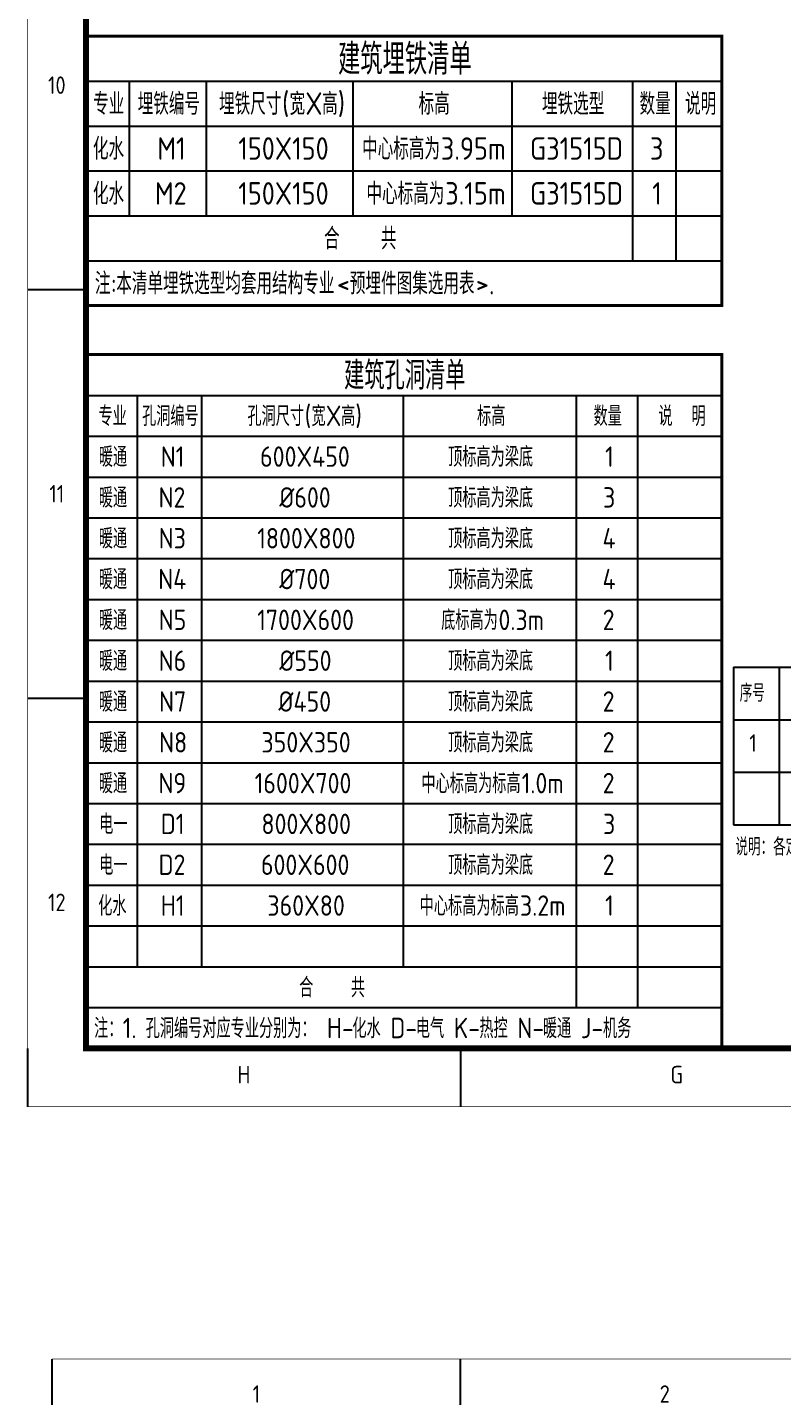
# Model space of a CAD drawing. Extents: x -93062 to 326984, y -142534 to 91021.
# Drawn here: x -59122 to -46162, y 1923 to 25408 of the extents above; entities that cross this region are included whole.
import ezdxf
from ezdxf.enums import TextEntityAlignment as Align

# ---------------------------------------------------------------- set-up
doc = ezdxf.new("R2010")
doc.units = 0
doc.header["$LTSCALE"] = 1000
doc.header["$MEASUREMENT"] = 0
doc.layers.get('0').update_dxf_attribs({"color": 8})
doc.layers.add('-人员定位标注', color=4, linetype='Continuous')
doc.styles.add('-GBCBIGGBENOR', font='gbenor.shx', dxfattribs={"width": 0.7, "bigfont": 'gbcbig.shx'})
doc.styles.get("Standard").update_dxf_attribs({"font": 'gbenor.shx', "bigfont": 'gbcbig.shx'})
doc.styles.add('TK', font='GEDITXT.SHX', dxfattribs={"width": 0.85, "height": 3.5, "bigfont": 'DXT.SHX'})

# ---------------------------------------------------------------- blocks, each defined once
blk = doc.blocks.new('GEDI_WK_A1_V')
at = {"color": 3}
for p, q in [((0, 140.17), (10, 140.17)), ((0, 70.08), (10, 70.08)), ((0, 10), (0, 0)), ((74.25, 10), (74.25, 0))]:
    blk.add_line(p, q, dxfattribs=at)
for points, const_width in [([(0, 841), (0, 0), (594, 0), (594, 841)], 0.1), ([(10, 816), (10, 10), (584, 10), (584, 816)], 1)]:
    blk.add_lwpolyline(points, close=True, dxfattribs=dict(at, const_width=const_width))
for s, p in [('10', (5, 175.21)), ('11', (5, 105.12)), ('12', (5, 35.04))]:
    blk.add_text(s, height=3, dxfattribs=at).set_placement(p, align=Align.MIDDLE)
for s, p in [('H', (37.12, 4)), ('G', (111.38, 4))]:
    blk.add_text(s, height=3, dxfattribs=at).set_placement(p, align=Align.CENTER)
blk = doc.blocks.new('A$C711966D6')
blk.add_blockref('GEDI_WK_A1_V', (0, 0))
at = {"style": 'TK', "width": 0.85}
for tag, height, p in [('PROJECTNAME', 4.75, (529, 44)), ('PHASE', 4, (571, 44)), ('DRAWINGNAME', 4.75, (539, 31))]:
    blk.add_attdef(tag, text='', height=height, dxfattribs=at).set_placement(p, align=Align.MIDDLE_CENTER)
for tag, p, height in [('APPROVE', (416, 32.75), 3.5), ('DESIGN', (461, 32.75), 3.5), ('REVIEW1', (416, 25.75), 3.5), ('DRAW', (461, 25.75), 3.5), ('REVIEW2', (416, 18.75), 3.5), ('PROPORTION', (461, 18.75), 3.5), ('DRAWINGNUMBER', (511, 18.5), 4), ('CHECK', (416, 11.75), 3.5), ('DATE', (461, 11.75), 3.5), ('VERSION', (577, 11.75), 3.5)]:
    blk.add_attdef(tag, p, '', height=height, dxfattribs=at)
blk = doc.blocks.new('是飞洒发时')
at = {"xscale": 100, "yscale": 100, "zscale": 100}
blk.add_blockref('A$C711966D6', (0, 0), dxfattribs=at)
blk = doc.blocks.new('GEDI_WK_A1')
at = {"color": 3}
for p, q in [((0, 584), (0, 594)), ((70.08, 584), (70.08, 594))]:
    blk.add_line(p, q, dxfattribs=at)
at = {"color": 3, "const_width": 0.1}
blk.add_lwpolyline([(0, 0), (841, 0), (841, 594), (0, 594)], close=True, dxfattribs=at)
at = {"color": 3}
for s, p in [('1', (35.04, 588)), ('2', (105.12, 588))]:
    blk.add_text(s, height=3, dxfattribs=at).set_placement(p, align=Align.MIDDLE)
blk = doc.blocks.new('A$C67E35CD0')
blk.add_blockref('GEDI_WK_A1', (0, 0))
at = {"style": 'TK', "width": 0.85}
for tag, height, p in [('PROJECTNAME', 4.75, (776, 44)), ('PHASE', 4, (818, 44)), ('DRAWINGNAME', 4.75, (786, 31))]:
    blk.add_attdef(tag, text='', height=height, dxfattribs=at).set_placement(p, align=Align.MIDDLE_CENTER)
for tag, p, height in [('APPROVE', (663, 32.75), 3.5), ('DESIGN', (708, 32.75), 3.5), ('REVIEW1', (663, 25.75), 3.5), ('DRAW', (708, 25.75), 3.5), ('REVIEW2', (663, 18.75), 3.5), ('PROPORTION', (708, 18.75), 3.5), ('DRAWINGNUMBER', (758, 18.5), 4), ('CHECK', (663, 11.75), 3.5), ('DATE', (708, 11.75), 3.5), ('VERSION', (824, 11.75), 3.5)]:
    blk.add_attdef(tag, p, '', height=height, dxfattribs=at)
blk = doc.blocks.new('afefqwer')
at = {"xscale": 100, "yscale": 100, "zscale": 100}
blk.add_blockref('A$C67E35CD0', (-84100, 0), dxfattribs=at)

msp = doc.modelspace()

# ---------------------------------------------------------------- linework, layer by layer
at = {"layer": '-人员定位标注'}
for p, q in [((-47005, 14432), (-47005, 11732)), ((-47005, 14432), (-28384.5, 14432)), ((-46220.2, 14432), (-46220.2, 11732)), ((-47005, 13532), (-28384.5, 13532)), ((-47005, 12632), (-28384.5, 12632)), ((-47005, 11732), (-28384.5, 11732))]:
    msp.add_line(p, q, dxfattribs=at)
at = {"const_width": 50}
for points in [[(-58117.5, 20636), (-47204.5, 20636), (-47204.5, 25256), (-58117.5, 25256)], [(-58117.5, 7896), (-47204.5, 7896), (-47204.5, 19796), (-58117.5, 19796)]]:
    msp.add_lwpolyline(points, close=True, dxfattribs=at)
for points in [[(-58117.5, 24486), (-47204.5, 24486)], [(-57373.5, 24486), (-57373.5, 22176)], [(-56056.5, 24486), (-56056.5, 22176)], [(-53537.5, 24486), (-53537.5, 22176)], [(-50807.5, 24486), (-50807.5, 22176)], [(-48740, 24486), (-48740, 21406)], [(-47994.5, 24486), (-47994.5, 21406)], [(-58117.5, 23716), (-47204.5, 23716)], [(-58117.5, 22946), (-47204.5, 22946)], [(-58117.5, 22176), (-47204.5, 22176)], [(-58117.5, 21406), (-47204.5, 21406)], [(-58117.5, 19096), (-47204.5, 19096)], [(-57237.5, 19096), (-57237.5, 9296)], [(-56136.5, 19096), (-56136.5, 9296)], [(-52674.5, 19096), (-52674.5, 9296)], [(-49703.5, 19096), (-49703.5, 8596)], [(-48655, 19096), (-48655, 8596)], [(-58117.5, 18396), (-47204.5, 18396)], [(-58117.5, 17696), (-47204.5, 17696)], [(-58117.5, 16996), (-47204.5, 16996)], [(-58117.5, 16296), (-47204.5, 16296)], [(-58117.5, 15596), (-47204.5, 15596)], [(-58117.5, 14896), (-47204.5, 14896)], [(-58117.5, 14196), (-47204.5, 14196)], [(-58117.5, 13496), (-47204.5, 13496)], [(-58117.5, 12796), (-47204.5, 12796)], [(-58117.5, 12096), (-47204.5, 12096)], [(-58117.5, 11396), (-47204.5, 11396)], [(-58117.5, 10696), (-47204.5, 10696)], [(-58117.5, 9996), (-47204.5, 9996)], [(-58117.5, 9296), (-47204.5, 9296)], [(-58117.5, 8596), (-47204.5, 8596)]]:
    msp.add_lwpolyline(points)

# ---------------------------------------------------------------- block references
for name, p in [('是飞洒发时', (-59117.5, 6896)), ('afefqwer', (25403.5, -56832.5))]:
    msp.add_blockref(name, p)

# ---------------------------------------------------------------- texts
at = {"layer": '-人员定位标注', "style": '-GBCBIGGBENOR'}
for s, p in [('序号', (-46898.3, 13841.4)), ('1', (-46733.6, 12983.4)), ('说明：各定位基站安装高度原则上为2.5~4米，建议采用壁装，个别安装高度根据现场实际情况进行调整，尽量避免在每2个基站（一维定位）或4个基站（二维定位）覆盖范围内有遮挡物。', (-46972.7, 11203.3))]:
    msp.add_text(s, height=300, dxfattribs=at).set_placement(p)
for s, height, p in [('建筑埋铁清单', 530.5, (-53790.3, 24596)), ('专业', 371.35, (-57993.3, 23908.5)), ('埋铁编号', 371.35, (-57229, 23908.5)), ('埋铁尺寸', 371.35, (-55832.5, 23908.5)), ('(', 385, (-54751.2, 23908.5)), ('宽', 371.3, (-54622.9, 23908.5)), ('X', 385, (-54352.5, 23908.5)), ('高', 371.3, (-54063.8, 23908.5)), (')', 385, (-53793.5, 23908.5)), ('标高', 371.35, (-52410.1, 23908.5)), ('埋铁选型', 371.35, (-50291.9, 23908.5)), ('数量', 371.35, (-48617.1, 23908.5)), ('说明', 371.35, (-47835, 23908.5)), ('化水', 371.35, (-57997.4, 23138.5)), ('M1', 385, (-56891.5, 23138.5)), ('150X150', 385, (-55503, 23138.5)), ('中心标高为', 371.35, (-53378.2, 23138.5)), ('3.95m', 385, (-52026.6, 23138.5)), ('G31515D', 385, (-50497, 23138.5)), ('3', 385, (-48438.1, 23138.5)), ('化水', 371.35, (-57997.4, 22368.5)), ('M2', 385, (-56933.2, 22368.5)), ('150X150', 385, (-55503, 22368.5)), ('中心标高为', 371.35, (-53303.3, 22368.5)), ('3.15m', 385, (-51951.7, 22368.5)), ('G31515D', 385, (-50497, 22368.5)), ('1', 385, (-48399.3, 22368.5)), ('合', 371.3, (-54031.5, 21598.5)), ('共', 371.3, (-53055.4, 21598.5)), ('注', 371.3, (-57963.5, 20828.5)), ('本清单埋铁选型均套用结构专业', 371.348, (-57596.9, 20828.5)), ('预埋件图集选用表', 371.35, (-53587.9, 20828.5)), (':', 385, (-57693.2, 20828.5)), ('<', 385, (-53812.5, 20828.5)), ('>.', 385, (-51425.3, 20828.5)), ('建筑孔洞清单', 482.27, (-53687.6, 19196)), ('专业', 337.59, (-57902.8, 18571)), ('孔洞编号', 337.59, (-57154.3, 18571)), ('孔洞尺寸', 337.59, (-55346.8, 18571)), ('(', 350, (-54363.9, 18571)), ('宽', 337.6, (-54247.2, 18571)), ('X', 350, (-54001.5, 18571)), ('高', 337.6, (-53739, 18571)), (')', 350, (-53493.2, 18571)), ('标高', 337.59, (-51405, 18571)), ('数量', 337.59, (-49406.4, 18571)), ('说', 337.6, (-48293.1, 18571)), ('明', 337.6, (-47726.6, 18571)), ('暖通', 337.59, (-57897.2, 17871)), ('N1', 350, (-56832.8, 17871)), ('600X450', 350, (-55128.9, 17871)), ('顶标高为梁底', 337.59, (-51902, 17871)), ('1', 350, (-49208.4, 17871)), ('暖通', 337.59, (-57897.2, 17171)), ('N2', 350, (-56870.8, 17171)), ('%%c600', 350, (-54799.4, 17171)), ('顶标高为梁底', 337.59, (-51902, 17171)), ('3', 350, (-49243.6, 17171)), ('暖通', 337.59, (-57897.2, 16471)), ('N3', 350, (-56868, 16471)), ('1800X800', 350, (-55178.5, 16471)), ('顶标高为梁底', 337.59, (-51902, 16471)), ('4', 350, (-49252.2, 16471)), ('暖通', 337.59, (-57897.2, 15771)), ('N4', 350, (-56876.6, 15771)), ('%%c700', 350, (-54799.4, 15771)), ('顶标高为梁底', 337.59, (-51902, 15771)), ('4', 350, (-49252.2, 15771)), ('暖通', 337.59, (-57897.2, 15071)), ('N5', 350, (-56868, 15071)), ('1700X600', 350, (-55178.5, 15071)), ('底标高为', 337.59, (-52021.3, 15071)), ('0.3m', 350, (-51038.3, 15071)), ('2', 350, (-49250.1, 15071)), ('暖通', 337.59, (-57897.2, 14371)), ('N6', 350, (-56869.2, 14371)), ('%%c550', 350, (-54799.4, 14371)), ('顶标高为梁底', 337.59, (-51902, 14371)), ('1', 350, (-49208.4, 14371)), ('暖通', 337.59, (-57897.2, 13671)), ('N7', 350, (-56862, 13671)), ('%%c450', 350, (-54813.9, 13671)), ('顶标高为梁底', 337.59, (-51902, 13671)), ('2', 350, (-49250.1, 13671)), ('暖通', 337.59, (-57897.2, 12971)), ('N8', 350, (-56862, 12971)), ('350X350', 350, (-55105.6, 12971)), ('顶标高为梁底', 337.59, (-51902, 12971)), ('2', 350, (-49250.1, 12971)), ('暖通', 337.59, (-57897.2, 12271)), ('N9', 350, (-56872.4, 12271)), ('1600X700', 350, (-55222.2, 12271)), ('中心标高为标高', 337.59, (-52360.6, 12271)), ('1.0m', 350, (-50640.4, 12271)), ('2', 350, (-49250.1, 12271)), ('电一', 337.59, (-57889.7, 11571)), ('D1', 350, (-56832.8, 11571)), ('800X800', 350, (-55105.6, 11571)), ('顶标高为梁底', 337.59, (-51902, 11571)), ('3', 350, (-49243.6, 11571)), ('电一', 337.59, (-57889.7, 10871)), ('D2', 350, (-56870.8, 10871)), ('600X600', 350, (-55114.3, 10871)), ('顶标高为梁底', 337.59, (-51902, 10871)), ('2', 350, (-49250.1, 10871)), ('化水', 337.59, (-57906.5, 10171)), ('H1', 350, (-56832.8, 10171)), ('360X80', 350, (-55003.5, 10171)), ('中心标高为标高', 337.59, (-52389.8, 10171)), ('3.2m', 350, (-50669.6, 10171)), ('1', 350, (-49208.4, 10171)), ('合', 337.6, (-54458.5, 8771)), ('共', 337.6, (-53571, 8771)), ('注：', 337.59, (-57977.5, 8071)), ('1.', 350, (-57486, 8071)), ('孔洞编号对应专业分别为：', 337.589, (-57092.3, 8071)), ('H-', 350, (-53982.9, 8071)), ('化水', 337.59, (-53545.4, 8071)), ('D-', 350, (-52893.5, 8071)), ('电气', 337.59, (-52456, 8071)), ('K-', 350, (-51804.1, 8071)), ('热控', 337.59, (-51365.1, 8071)), ('N-', 350, (-50713.2, 8071)), ('暖通', 337.59, (-50275.7, 8071)), ('J-', 350, (-49623.8, 8071)), ('机务', 337.59, (-49244.7, 8071))]:
    msp.add_text(s, height=height).set_placement(p)

doc.saveas('drawing.dxf')
